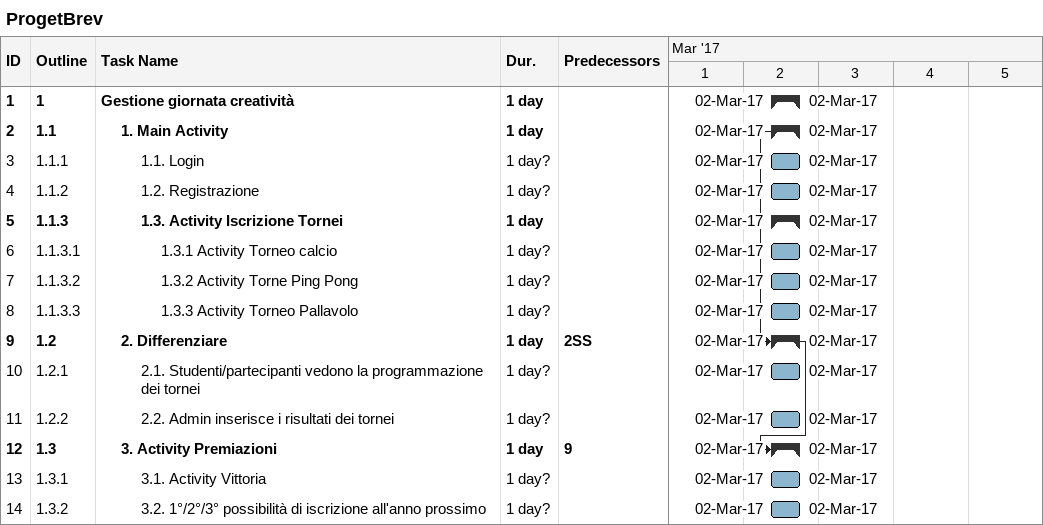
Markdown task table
ProgetBrev

| ID | WBS | Task | Duration | Start | Finish | Predecessors |
|---|---|---|---|---|---|---|
| 1 | 1 | **Gestione giornata creatività** | 1d | 2017-03-02 | 2017-03-02 |  |
| 2 | 1.1 | **1. Main Activity** | 1d | 2017-03-02 | 2017-03-02 |  |
| 3 | 1.1.1 | 1.1. Login | 1d? | 2017-03-02 | 2017-03-02 |  |
| 4 | 1.1.2 | 1.2. Registrazione | 1d? | 2017-03-02 | 2017-03-02 |  |
| 5 | 1.1.3 | **1.3. Activity Iscrizione Tornei** | 1d | 2017-03-02 | 2017-03-02 |  |
| 6 | 1.1.3.1 | 1.3.1 Activity Torneo calcio | 1d? | 2017-03-02 | 2017-03-02 |  |
| 7 | 1.1.3.2 | 1.3.2 Activity Torne Ping Pong | 1d? | 2017-03-02 | 2017-03-02 |  |
| 8 | 1.1.3.3 | 1.3.3 Activity Torneo Pallavolo | 1d? | 2017-03-02 | 2017-03-02 |  |
| 9 | 1.2 | **2. Differenziare** | 1d | 2017-03-02 | 2017-03-02 | 2SS |
| 10 | 1.2.1 | 2.1. Studenti/partecipanti vedono la programmazione dei tornei | 1d? | 2017-03-02 | 2017-03-02 |  |
| 11 | 1.2.2 | 2.2. Admin inserisce i risultati dei tornei | 1d? | 2017-03-02 | 2017-03-02 |  |
| 12 | 1.3 | **3. Activity Premiazioni** | 1d | 2017-03-02 | 2017-03-02 | 9 |
| 13 | 1.3.1 | 3.1. Activity Vittoria | 1d? | 2017-03-02 | 2017-03-02 |  |
| 14 | 1.3.2 | 3.2. 1°/2°/3° possibilità di iscrizione all'anno prossimo | 1d? | 2017-03-02 | 2017-03-02 |  |
